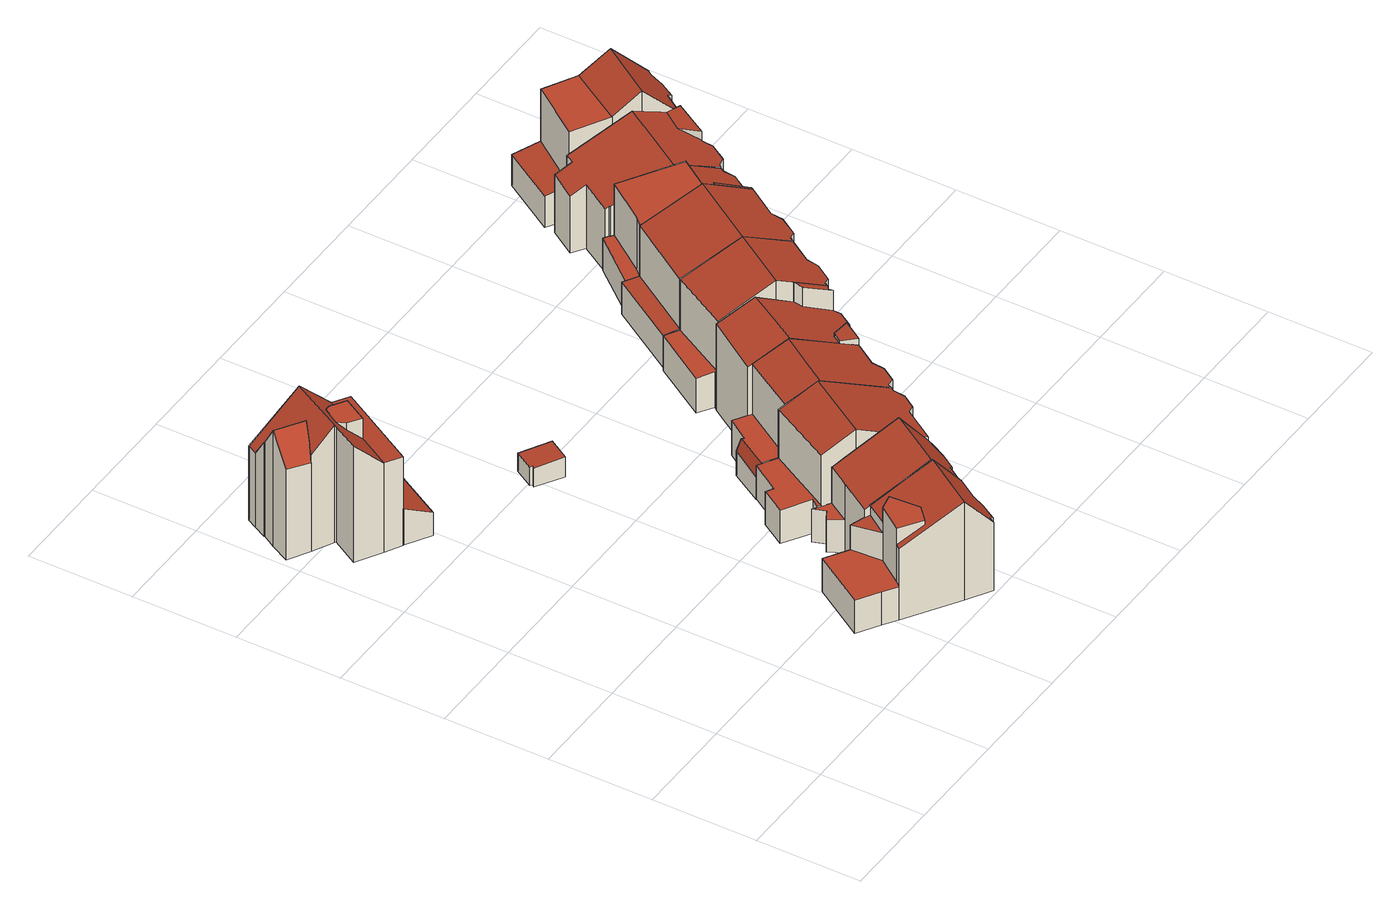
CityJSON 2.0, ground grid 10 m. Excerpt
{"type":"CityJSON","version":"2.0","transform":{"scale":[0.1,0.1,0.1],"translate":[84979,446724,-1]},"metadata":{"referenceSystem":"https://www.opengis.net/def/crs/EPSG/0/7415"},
"CityObjects":{
"building1":{"type":"Building","attributes":{"b3_bag_bag_overlap":0,"b3_bouwlagen":3,"b3_dak_type":"slanted","b3_extrusie":0,"b3_h_dak_50p":9.8,"b3_h_dak_70p":10.94,"b3_h_dak_max":12.26,"b3_h_dak_min":2.29,"b3_h_maaiveld":-0.188,"b3_is_glas_dak":false,"b3_kas_warenhuis":false,"b3_mutatie_AHN3_AHN4":false,"b3_mutatie_AHN4_AHN5":false,"b3_n_vlakken":8,"b3_opp_buitenmuur":164.94,"b3_opp_dak_plat":21.65,"b3_opp_dak_schuin":98.19,"b3_opp_grond":95.11,"b3_opp_scheidingsmuur":226.88,"b3_rmse_lod12":4.1,"b3_rmse_lod13":1.32,"b3_rmse_lod22":0.4,"b3_succes":true,"b3_t_run":192,"b3_val3dity_lod12":"[]","b3_val3dity_lod13":"[]","b3_val3dity_lod22":"[]","b3_volume_lod12":1048.66,"b3_volume_lod13":889.59,"b3_volume_lod22":822.43,"geconstateerd":false,"oorspronkelijkbouwjaar":1922,"rf_force_lod11":false,"status":"Pand in gebruik"},"children":["building1-1"]},
"building1-1":{"type":"BuildingPart","parents":["building1"],"geometry":[{"type":"Solid","lod":"2.2","boundaries":[[[[0,1,2,3,4,5,6,7,8,9,10,11,12,13,14,15,16,17]],[[18,19,20,21]],[[22,23,24]],[[25,26,24]],[[27,4,3,28]],[[29,5,4,27]],[[30,1,0,31]],[[32,30,33,34]],[[31,0,17,35]],[[35,17,16,36]],[[37,13,12,38]],[[39,8,7,40]],[[28,3,2,41]],[[38,12,11,42]],[[43,44,19,18]],[[40,7,6,22]],[[45,9,8,39]],[[46,10,9,45]],[[44,43,47]],[[23,22,6,5,29]],[[42,11,10,46]],[[48,49,50,51]],[[41,2,1,30,32]],[[52,14,13,37]],[[34,33,15,14,52]],[[21,20,49,48]],[[36,16,15,33]],[[26,25,53]],[[51,50,54]],[[40,22,24,26,39]],[[29,37,38,42,53,25,24,23]],[[34,52,20,19,41,32]],[[36,33,30,31,35]],[[26,53,42,46,45,39]],[[47,54,50,49,20,52,37,29,27,28,41,19,44]],[[54,47,43,18,21,48,51]]]],"semantics":{"surfaces":[{"type":"GroundSurface"},{"type":"WallSurface","on_footprint_edge":false},{"type":"WallSurface","on_footprint_edge":true},{"type":"RoofSurface","b3_azimut":206.41,"b3_h_dak_50p":10.9,"b3_h_dak_70p":11.5,"b3_h_dak_max":12.4,"b3_h_dak_min":9.41,"b3_hellingshoek":53.15},{"type":"RoofSurface","b3_azimut":299.87,"b3_h_dak_50p":10.8,"b3_h_dak_70p":11.33,"b3_h_dak_max":12.45,"b3_h_dak_min":7.54,"b3_hellingshoek":44.1},{"type":"RoofSurface","b3_azimut":109.47,"b3_h_dak_50p":9.22,"b3_h_dak_70p":9.24,"b3_h_dak_max":11.43,"b3_h_dak_min":9.14,"b3_hellingshoek":2.31},{"type":"RoofSurface","b3_azimut":120.34,"b3_h_dak_50p":3.06,"b3_h_dak_70p":3.37,"b3_h_dak_max":9.21,"b3_h_dak_min":2.25,"b3_hellingshoek":27.11},{"type":"RoofSurface","b3_azimut":31.7,"b3_h_dak_50p":10.14,"b3_h_dak_70p":10.73,"b3_h_dak_max":12.4,"b3_h_dak_min":7.97,"b3_hellingshoek":56.53},{"type":"RoofSurface","b3_azimut":119.27,"b3_h_dak_50p":11.19,"b3_h_dak_70p":11.59,"b3_h_dak_max":12.45,"b3_h_dak_min":9.25,"b3_hellingshoek":44.54},{"type":"RoofSurface","b3_azimut":21.05,"b3_h_dak_50p":11.4,"b3_h_dak_70p":11.41,"b3_h_dak_max":11.59,"b3_h_dak_min":11.37,"b3_hellingshoek":1.13}],"values":[[0,1,1,1,2,2,2,1,2,2,2,2,2,2,1,2,2,2,1,2,2,1,2,2,2,1,2,1,1,3,4,5,6,7,8,9]]}}]},
"building2":{"type":"Building","attributes":{"b3_bag_bag_overlap":0,"b3_bouwlagen":3,"b3_dak_type":"slanted","b3_extrusie":0,"b3_h_dak_50p":8.68,"b3_h_dak_70p":9.1,"b3_h_dak_max":10.29,"b3_h_dak_min":3.15,"b3_h_maaiveld":-0.13,"b3_is_glas_dak":false,"b3_kas_warenhuis":false,"b3_mutatie_AHN3_AHN4":false,"b3_mutatie_AHN4_AHN5":false,"b3_n_vlakken":6,"b3_opp_buitenmuur":137.58,"b3_opp_dak_plat":31.81,"b3_opp_dak_schuin":58.47,"b3_opp_grond":77.37,"b3_opp_scheidingsmuur":151.83,"b3_rmse_lod12":3.04,"b3_rmse_lod13":0.975,"b3_rmse_lod22":0.233,"b3_succes":true,"b3_t_run":67,"b3_val3dity_lod12":"[]","b3_val3dity_lod13":"[]","b3_val3dity_lod22":"[]","b3_volume_lod12":713.37,"b3_volume_lod13":598.54,"b3_volume_lod22":569.68,"geconstateerd":false,"oorspronkelijkbouwjaar":1929,"rf_force_lod11":false,"status":"Pand in gebruik"},"children":["building2-1"]},
"building2-1":{"type":"BuildingPart","parents":["building2"],"geometry":[{"type":"Solid","lod":"2.2","boundaries":[[[[55,56,57,58,59,60,61,62,63,64,65,66,67,68]],[[69,63,62,70]],[[71,67,66,72]],[[73,74,64,63,69]],[[75,76,74,73]],[[77,65,64,74]],[[78,59,58,79]],[[80,60,59,78]],[[81,61,60,80]],[[70,62,61,81]],[[79,58,57,82]],[[82,57,56,83]],[[84,85,86,87]],[[72,66,65,77]],[[88,68,67,71]],[[89,55,68,88,90]],[[83,56,55,89,91]],[[91,89,92,93]],[[90,88,94,92]],[[87,86,95,96]],[[96,95,93,97]],[[98,75,85,84]],[[97,93,92,94,76,75,98]],[[90,92,89]],[[76,94,88,71,72,77,74]],[[69,83,91,93,95,86,85,75,73]],[[97,98,84,87,96]],[[83,69,70,81,80,78,79,82]]]],"semantics":{"surfaces":[{"type":"GroundSurface"},{"type":"WallSurface","on_footprint_edge":true},{"type":"WallSurface","on_footprint_edge":false},{"type":"RoofSurface","b3_azimut":296.66,"b3_h_dak_50p":6.37,"b3_h_dak_70p":6.41,"b3_h_dak_max":7.54,"b3_h_dak_min":6.23,"b3_hellingshoek":11.47},{"type":"RoofSurface","b3_azimut":269.21,"b3_h_dak_50p":3.43,"b3_h_dak_70p":3.44,"b3_h_dak_max":9.09,"b3_h_dak_min":3.36,"b3_hellingshoek":1.31},{"type":"RoofSurface","b3_azimut":302.2,"b3_h_dak_50p":9.17,"b3_h_dak_70p":9.64,"b3_h_dak_max":10.69,"b3_h_dak_min":7.31,"b3_hellingshoek":26.28},{"type":"RoofSurface","b3_azimut":154.46,"b3_h_dak_50p":9.08,"b3_h_dak_70p":9.08,"b3_h_dak_max":9.09,"b3_h_dak_min":9.08,"b3_hellingshoek":0.127},{"type":"RoofSurface","b3_azimut":122.38,"b3_h_dak_50p":8.7,"b3_h_dak_70p":9.48,"b3_h_dak_max":10.69,"b3_h_dak_min":6.34,"b3_hellingshoek":50.34}],"values":[[0,1,1,1,2,1,1,1,1,1,1,1,2,1,1,1,1,2,2,2,2,2,2,3,4,5,6,7]]}}]},
"building3":{"type":"Building","attributes":{"b3_bag_bag_overlap":0,"b3_dak_type":"slanted","b3_extrusie":0,"b3_h_dak_50p":8.61,"b3_h_dak_70p":9.28,"b3_h_dak_max":10.29,"b3_h_dak_min":3.26,"b3_h_maaiveld":-0.103,"b3_is_glas_dak":false,"b3_kas_warenhuis":false,"b3_mutatie_AHN3_AHN4":false,"b3_mutatie_AHN4_AHN5":false,"b3_n_vlakken":6,"b3_opp_buitenmuur":99.15,"b3_opp_dak_plat":2.55,"b3_opp_dak_schuin":70.41,"b3_opp_grond":57.94,"b3_opp_scheidingsmuur":155.75,"b3_rmse_lod12":2.64,"b3_rmse_lod13":1.87,"b3_rmse_lod22":1.08,"b3_succes":true,"b3_t_run":96,"b3_val3dity_lod12":"[]","b3_val3dity_lod13":"[]","b3_val3dity_lod22":"[]","b3_volume_lod12":541.56,"b3_volume_lod13":528.92,"b3_volume_lod22":492.43,"geconstateerd":false,"oorspronkelijkbouwjaar":1929,"rf_force_lod11":false,"status":"Verbouwing pand"},"children":["building3-1"]},
"building3-1":{"type":"BuildingPart","parents":["building3"],"geometry":[{"type":"Solid","lod":"2.2","boundaries":[[[[99,100,101,102,103,104,105,106,107,57,108,109,110,111]],[[112,106,105,113]],[[113,105,104,114]],[[115,107,106,112]],[[116,57,107,115]],[[117,108,57,116]],[[114,104,103,118]],[[118,103,102,119]],[[119,102,101,120,121]],[[122,109,108,117]],[[123,124,110,109,122]],[[125,100,99,126]],[[120,101,100,125]],[[121,120,124,123]],[[126,99,111,127]],[[127,111,110,124]],[[119,117,116,115,112,113,114,118]],[[121,123,122,117,119]],[[127,124,120,125,126]]]],"semantics":{"surfaces":[{"type":"GroundSurface"},{"type":"WallSurface","on_footprint_edge":true},{"type":"WallSurface","on_footprint_edge":false},{"type":"RoofSurface","b3_azimut":122.16,"b3_h_dak_50p":8.58,"b3_h_dak_70p":9.36,"b3_h_dak_max":10.66,"b3_h_dak_min":6.14,"b3_hellingshoek":50.55},{"type":"RoofSurface","b3_azimut":302.59,"b3_h_dak_50p":8.66,"b3_h_dak_70p":9.32,"b3_h_dak_max":10.66,"b3_h_dak_min":7.04,"b3_hellingshoek":26.71},{"type":"RoofSurface","b3_azimut":263.43,"b3_h_dak_50p":3.38,"b3_h_dak_70p":3.41,"b3_h_dak_max":7.23,"b3_h_dak_min":3.35,"b3_hellingshoek":2.64}],"values":[[0,1,1,1,1,1,1,1,1,1,1,1,1,2,1,1,3,4,5]]}}]},
"building4":{"type":"Building","attributes":{"b3_dak_type":"horizontal","b3_extrusie":0,"b3_h_dak_50p":1.73,"b3_h_dak_70p":1.76,"b3_h_dak_max":1.86,"b3_h_dak_min":1.65,"b3_h_maaiveld":-0.303,"b3_is_glas_dak":false,"b3_kas_warenhuis":false,"b3_mutatie_AHN3_AHN4":true,"b3_mutatie_AHN4_AHN5":false,"b3_n_vlakken":1,"b3_opp_buitenmuur":22.68,"b3_opp_dak_plat":0,"b3_opp_dak_schuin":7.36,"b3_opp_grond":7.53,"b3_opp_scheidingsmuur":0,"b3_rmse_lod12":0.193,"b3_rmse_lod13":0.193,"b3_rmse_lod22":0.174,"b3_succes":true,"b3_t_run":12,"b3_val3dity_lod12":"[]","b3_val3dity_lod13":"[]","b3_val3dity_lod22":"[]","b3_volume_lod12":15.35,"b3_volume_lod13":15.35,"b3_volume_lod22":15.31,"geconstateerd":false,"oorspronkelijkbouwjaar":2011,"rf_force_lod11":false,"status":"Pand in gebruik"},"children":["building4-1"]},
"building4-1":{"type":"BuildingPart","parents":["building4"],"geometry":[{"type":"Solid","lod":"2.2","boundaries":[[[[128,129,130,131,132,133]],[[134,132,131,135]],[[135,131,130,136]],[[136,130,129,137]],[[138,128,133,139]],[[139,133,132,134]],[[137,129,128,138]],[[137,138,139,134,135,136]]]],"semantics":{"surfaces":[{"type":"GroundSurface"},{"type":"WallSurface","on_footprint_edge":true},{"type":"RoofSurface","b3_azimut":301.55,"b3_h_dak_50p":1.72,"b3_h_dak_70p":1.76,"b3_h_dak_max":1.82,"b3_h_dak_min":1.62,"b3_hellingshoek":3.21}],"values":[[0,1,1,1,1,1,1,2]]}}]},
"building5":{"type":"Building","attributes":{"b3_bag_bag_overlap":0,"b3_bouwlagen":3,"b3_dak_type":"slanted","b3_extrusie":0,"b3_h_dak_50p":8.95,"b3_h_dak_70p":9.53,"b3_h_dak_max":10.41,"b3_h_dak_min":2.4,"b3_h_maaiveld":-0.08,"b3_is_glas_dak":false,"b3_kas_warenhuis":false,"b3_mutatie_AHN3_AHN4":false,"b3_mutatie_AHN4_AHN5":false,"b3_n_vlakken":5,"b3_opp_buitenmuur":145.82,"b3_opp_dak_plat":17.13,"b3_opp_dak_schuin":80.37,"b3_opp_grond":88.77,"b3_opp_scheidingsmuur":175.42,"b3_rmse_lod12":2.69,"b3_rmse_lod13":1.02,"b3_rmse_lod22":0.312,"b3_succes":true,"b3_t_run":106,"b3_val3dity_lod12":"[]","b3_val3dity_lod13":"[]","b3_val3dity_lod22":"[]","b3_volume_lod12":847.33,"b3_volume_lod13":761.42,"b3_volume_lod22":715.68,"geconstateerd":false,"oorspronkelijkbouwjaar":1929,"rf_force_lod11":false,"status":"Pand in gebruik"},"children":["building5-1"]},
"building5-1":{"type":"BuildingPart","parents":["building5"],"geometry":[{"type":"Solid","lod":"2.2","boundaries":[[[[140,141,142,143,144,145,146,147,148,103,149,150,151,152,153,154]],[[155,147,146,156]],[[156,146,145,157]],[[158,148,147,155]],[[159,103,148,158]],[[157,145,144,160]],[[161,141,140,162]],[[163,142,141,161]],[[162,140,154,164]],[[164,154,153,165]],[[165,153,152,166]],[[166,152,151,167]],[[167,151,150,168]],[[169,149,103,159]],[[170,168,150,149,169]],[[160,144,143,171]],[[171,143,142,163,172]],[[172,163,168,170]],[[160,171,169,159,158,155,156,157]],[[168,163,161,162,164,165,166,167]],[[172,170,169,171]]]],"semantics":{"surfaces":[{"type":"GroundSurface"},{"type":"WallSurface","on_footprint_edge":true},{"type":"WallSurface","on_footprint_edge":false},{"type":"RoofSurface","b3_azimut":121.77,"b3_h_dak_50p":8.81,"b3_h_dak_70p":9.48,"b3_h_dak_max":10.5,"b3_h_dak_min":6.85,"b3_hellingshoek":25.55},{"type":"RoofSurface","b3_azimut":307.07,"b3_h_dak_50p":3.45,"b3_h_dak_70p":3.47,"b3_h_dak_max":8.77,"b3_h_dak_min":3.41,"b3_hellingshoek":1.54},{"type":"RoofSurface","b3_azimut":302.38,"b3_h_dak_50p":9.47,"b3_h_dak_70p":9.83,"b3_h_dak_max":10.5,"b3_h_dak_min":8.51,"b3_hellingshoek":25.38}],"values":[[0,1,1,1,1,1,1,1,1,1,1,1,1,1,1,1,1,2,3,4,5]]}}]},
"building6":{"type":"Building","attributes":{"b3_bag_bag_overlap":0,"b3_bouwlagen":3,"b3_dak_type":"slanted","b3_extrusie":0,"b3_h_dak_50p":9.01,"b3_h_dak_70p":9.55,"b3_h_dak_max":10.33,"b3_h_dak_min":2.37,"b3_h_maaiveld":-0.228,"b3_is_glas_dak":false,"b3_kas_warenhuis":false,"b3_mutatie_AHN3_AHN4":false,"b3_mutatie_AHN4_AHN5":false,"b3_n_vlakken":5,"b3_opp_buitenmuur":109.37,"b3_opp_dak_plat":12.3,"b3_opp_dak_schuin":70.93,"b3_opp_grond":74.11,"b3_opp_scheidingsmuur":189.02,"b3_rmse_lod12":2.48,"b3_rmse_lod13":1.02,"b3_rmse_lod22":0.352,"b3_succes":true,"b3_t_run":57,"b3_val3dity_lod12":"[]","b3_val3dity_lod13":"[]","b3_val3dity_lod22":"[]","b3_volume_lod12":718.94,"b3_volume_lod13":645.69,"b3_volume_lod22":606.09,"geconstateerd":false,"oorspronkelijkbouwjaar":1929,"rf_force_lod11":false,"status":"Pand in gebruik"},"children":["building6-1"]},
"building6-1":{"type":"BuildingPart","parents":["building6"],"geometry":[{"type":"Solid","lod":"2.2","boundaries":[[[[173,174,175,176,177,178,179,180,181,182,183,184,185,186,187,188]],[[189,175,174,190]],[[191,177,176,192]],[[193,178,177,191]],[[194,179,178,193]],[[192,176,175,189]],[[195,188,187,196]],[[196,187,186,197]],[[198,199,200,201]],[[201,200,182,181,202]],[[203,184,183,204]],[[202,181,180,160]],[[160,180,179,194]],[[199,173,188,195]],[[190,174,173,199,198]],[[204,183,182,200]],[[197,186,185,205]],[[205,185,184,203]],[[190,202,160,194,193,191,192,189]],[[202,190,198,201]],[[204,200,199,195,196,197]],[[205,203,204,197]]]],"semantics":{"surfaces":[{"type":"GroundSurface"},{"type":"WallSurface","on_footprint_edge":true},{"type":"WallSurface","on_footprint_edge":false},{"type":"RoofSurface","b3_azimut":124.45,"b3_h_dak_50p":8.81,"b3_h_dak_70p":9.46,"b3_h_dak_max":10.45,"b3_h_dak_min":6.92,"b3_hellingshoek":25.16},{"type":"RoofSurface","b3_azimut":302.96,"b3_h_dak_50p":9.51,"b3_h_dak_70p":9.82,"b3_h_dak_max":10.45,"b3_h_dak_min":8.7,"b3_hellingshoek":23.94},{"type":"RoofSurface","b3_azimut":89.92,"b3_h_dak_50p":3.52,"b3_h_dak_70p":3.53,"b3_h_dak_max":8.88,"b3_h_dak_min":3.5,"b3_hellingshoek":0.473},{"type":"RoofSurface","b3_azimut":300.17,"b3_h_dak_50p":2.58,"b3_h_dak_70p":3.53,"b3_h_dak_max":3.69,"b3_h_dak_min":1.65,"b3_hellingshoek":68.7}],"values":[[0,1,1,1,1,1,1,1,2,1,1,1,1,1,1,1,1,1,3,4,5,6]]}}]},
"building7":{"type":"Building","attributes":{"b3_bag_bag_overlap":0,"b3_bouwlagen":3,"b3_dak_type":"slanted","b3_extrusie":0,"b3_h_dak_50p":9.26,"b3_h_dak_70p":9.7,"b3_h_dak_max":11.39,"b3_h_dak_min":6.76,"b3_h_maaiveld":-0.254,"b3_is_glas_dak":false,"b3_kas_warenhuis":false,"b3_mutatie_AHN3_AHN4":false,"b3_mutatie_AHN4_AHN5":false,"b3_n_vlakken":5,"b3_opp_buitenmuur":116.81,"b3_opp_dak_plat":0,"b3_opp_dak_schuin":68,"b3_opp_grond":61.61,"b3_opp_scheidingsmuur":190.84,"b3_rmse_lod12":0.993,"b3_rmse_lod13":0.993,"b3_rmse_lod22":0.178,"b3_succes":true,"b3_t_run":46,"b3_val3dity_lod12":"[]","b3_val3dity_lod13":"[]","b3_val3dity_lod22":"[]","b3_volume_lod12":610.41,"b3_volume_lod13":610.41,"b3_volume_lod22":574.34,"geconstateerd":false,"oorspronkelijkbouwjaar":1929,"rf_force_lod11":false,"status":"Pand in gebruik"},"children":["building7-1"]},
"building7-1":{"type":"BuildingPart","parents":["building7"],"geometry":[{"type":"Solid","lod":"2.2","boundaries":[[[[206,207,208,209,210,211,212,213,214,215,216,217,218,219]],[[220,217,216,221]],[[222,218,217,220]],[[223,221,216,215,224]],[[225,226,221,223]],[[227,219,218,222]],[[224,215,214,228]],[[229,230,231,232]],[[230,206,219,227]],[[233,213,212,234]],[[235,233,226,225]],[[236,209,208,237]],[[238,210,209,236]],[[234,212,211,239]],[[239,211,210,238]],[[228,214,213,233,235]],[[240,237,208,207,241]],[[241,207,206,230,229]],[[232,231,237,240]],[[228,235,225,223,224]],[[236,234,239,238]],[[232,240,241,229]],[[237,231,230,227,222,220,221,226,233,234,236]]]],"semantics":{"surfaces":[{"type":"GroundSurface"},{"type":"WallSurface","on_footprint_edge":true},{"type":"WallSurface","on_footprint_edge":false},{"type":"RoofSurface","b3_azimut":121.08,"b3_h_dak_50p":9.66,"b3_h_dak_70p":9.99,"b3_h_dak_max":10.32,"b3_h_dak_min":9.13,"b3_hellingshoek":25.5},{"type":"RoofSurface","b3_azimut":299.03,"b3_h_dak_50p":9.44,"b3_h_dak_70p":9.82,"b3_h_dak_max":10.49,"b3_h_dak_min":8.5,"b3_hellingshoek":24.25},{"type":"RoofSurface","b3_azimut":126.74,"b3_h_dak_50p":8.12,"b3_h_dak_70p":8.19,"b3_h_dak_max":8.34,"b3_h_dak_min":7.98,"b3_hellingshoek":12.63},{"type":"RoofSurface","b3_azimut":120.97,"b3_h_dak_50p":8.97,"b3_h_dak_70p":9.56,"b3_h_dak_max":10.49,"b3_h_dak_min":6.82,"b3_hellingshoek":26.15}],"values":[[0,1,1,1,2,1,1,2,1,1,2,1,1,1,1,1,1,1,2,3,4,5,6]]}}]},
"building8":{"type":"Building","attributes":{"b3_bag_bag_overlap":0,"b3_bouwlagen":3,"b3_dak_type":"slanted","b3_extrusie":0,"b3_h_dak_50p":10.02,"b3_h_dak_70p":10.55,"b3_h_dak_max":11.47,"b3_h_dak_min":3.47,"b3_h_maaiveld":-0.213,"b3_is_glas_dak":false,"b3_kas_warenhuis":false,"b3_mutatie_AHN3_AHN4":false,"b3_mutatie_AHN4_AHN5":false,"b3_n_vlakken":4,"b3_opp_buitenmuur":137.11,"b3_opp_dak_plat":10.47,"b3_opp_dak_schuin":72.86,"b3_opp_grond":76.49,"b3_opp_scheidingsmuur":208.14,"b3_rmse_lod12":2.46,"b3_rmse_lod13":0.842,"b3_rmse_lod22":0.148,"b3_succes":true,"b3_t_run":116,"b3_val3dity_lod12":"[]","b3_val3dity_lod13":"[]","b3_val3dity_lod22":"[]","b3_volume_lod12":822.77,"b3_volume_lod13":756.87,"b3_volume_lod22":725.57,"geconstateerd":false,"oorspronkelijkbouwjaar":1929,"rf_force_lod11":false,"status":"Pand in gebruik"},"children":["building8-1"]},
"building8-1":{"type":"BuildingPart","parents":["building8"],"geometry":[{"type":"Solid","lod":"2.2","boundaries":[[[[242,243,244,245,246,247,248,249,250,251,252,253,254,255]],[[256,252,251,257]],[[258,248,247,259]],[[260,253,252,256]],[[261,249,248,258]],[[259,247,246,262]],[[228,243,242,263]],[[264,244,243,228]],[[265,266,245,244,264]],[[267,254,253,260]],[[268,255,254,267]],[[263,242,255,268]],[[262,246,245,266]],[[269,250,249,261]],[[257,251,250,269,270]],[[270,269,266,265]],[[257,264,228,263,268,267,260,256]],[[270,265,264,257]],[[266,269,261,258,259,262]]]],"semantics":{"surfaces":[{"type":"GroundSurface"},{"type":"WallSurface","on_footprint_edge":true},{"type":"WallSurface","on_footprint_edge":false},{"type":"RoofSurface","b3_azimut":122.42,"b3_h_dak_50p":10.28,"b3_h_dak_70p":10.77,"b3_h_dak_max":11.55,"b3_h_dak_min":8.84,"b3_hellingshoek":25.97},{"type":"RoofSurface","b3_azimut":302.51,"b3_h_dak_50p":10.1,"b3_h_dak_70p":10.62,"b3_h_dak_max":11.55,"b3_h_dak_min":8.75,"b3_hellingshoek":24.05},{"type":"RoofSurface","b3_azimut":316.76,"b3_h_dak_50p":3.53,"b3_h_dak_70p":3.55,"b3_h_dak_max":9.01,"b3_h_dak_min":3.48,"b3_hellingshoek":1.85}],"values":[[0,1,1,1,1,1,1,1,1,1,1,1,1,1,1,2,3,4,5]]}}]},
"building9":{"type":"Building","attributes":{"b3_bag_bag_overlap":0,"b3_bouwlagen":3,"b3_dak_type":"slanted","b3_extrusie":0,"b3_h_dak_50p":10.02,"b3_h_dak_70p":10.55,"b3_h_dak_max":11.47,"b3_h_dak_min":3.29,"b3_h_maaiveld":0.058,"b3_is_glas_dak":false,"b3_kas_warenhuis":false,"b3_mutatie_AHN3_AHN4":false,"b3_mutatie_AHN4_AHN5":false,"b3_n_vlakken":3,"b3_opp_buitenmuur":151.08,"b3_opp_dak_plat":0,"b3_opp_dak_schuin":99.9,"b3_opp_grond":91.79,"b3_opp_scheidingsmuur":208.23,"b3_rmse_lod12":2.56,"b3_rmse_lod13":0.829,"b3_rmse_lod22":0.0687,"b3_succes":true,"b3_t_run":64,"b3_val3dity_lod12":"[]","b3_val3dity_lod13":"[]","b3_val3dity_lod22":"[]","b3_volume_lod12":964.66,"b3_volume_lod13":889.07,"b3_volume_lod22":850.12,"geconstateerd":false,"oorspronkelijkbouwjaar":1929,"rf_force_lod11":false,"status":"Pand in gebruik"},"children":["building9-1"]},
"building9-1":{"type":"BuildingPart","parents":["building9"],"geometry":[{"type":"Solid","lod":"2.2","boundaries":[[[[271,272,273,274,275,276,277,278,279,280,281,282,283]],[[284,278,277,285]],[[286,279,278,284]],[[287,280,279,286]],[[288,272,271,261]],[[261,271,283,289]],[[257,282,281,256]],[[256,281,280,287]],[[290,275,274,291]],[[292,276,275,290]],[[285,277,276,292]],[[270,289,283,282,257]],[[293,273,272,288]],[[294,293,289,270]],[[291,274,273,293,294]],[[285,292,290,257,256,287,286,284]],[[289,293,288,261]],[[291,294,270,257,290]]]],"semantics":{"surfaces":[{"type":"GroundSurface"},{"type":"WallSurface","on_footprint_edge":true},{"type":"WallSurface","on_footprint_edge":false},{"type":"RoofSurface","b3_azimut":122.79,"b3_h_dak_50p":10.31,"b3_h_dak_70p":10.8,"b3_h_dak_max":11.57,"b3_h_dak_min":8.85,"b3_hellingshoek":25.83},{"type":"RoofSurface","b3_azimut":302.68,"b3_h_dak_50p":3.55,"b3_h_dak_70p":3.58,"b3_h_dak_max":8.93,"b3_h_dak_min":3.49,"b3_hellingshoek":3.52},{"type":"RoofSurface","b3_azimut":302.27,"b3_h_dak_50p":10.09,"b3_h_dak_70p":10.62,"b3_h_dak_max":11.57,"b3_h_dak_min":8.75,"b3_hellingshoek":23.84}],"values":[[0,1,1,1,1,1,1,1,1,1,1,1,1,2,1,3,4,5]]}}]},
"building10":{"type":"Building","attributes":{"b3_bag_bag_overlap":0,"b3_bouwlagen":3,"b3_dak_type":"slanted","b3_extrusie":0,"b3_h_dak_50p":8.95,"b3_h_dak_70p":8.96,"b3_h_dak_max":11.42,"b3_h_dak_min":3.15,"b3_h_maaiveld":0.09,"b3_is_glas_dak":false,"b3_kas_warenhuis":false,"b3_mutatie_AHN3_AHN4":false,"b3_mutatie_AHN4_AHN5":false,"b3_n_vlakken":5,"b3_opp_buitenmuur":111.42,"b3_opp_dak_plat":44.89,"b3_opp_dak_schuin":23.26,"b3_opp_grond":65.89,"b3_opp_scheidingsmuur":179.88,"b3_rmse_lod12":2.1,"b3_rmse_lod13":0.781,"b3_rmse_lod22":0.335,"b3_succes":true,"b3_t_run":98,"b3_val3dity_lod12":"[]","b3_val3dity_lod13":"[]","b3_val3dity_lod22":"[]","b3_volume_lod12":584.62,"b3_volume_lod13":547.24,"b3_volume_lod22":524.26,"geconstateerd":false,"oorspronkelijkbouwjaar":1929,"rf_force_lod11":false,"status":"Pand in gebruik"},"children":["building10-1"]},
"building10-1":{"type":"BuildingPart","parents":["building10"],"geometry":[{"type":"Solid","lod":"2.2","boundaries":[[[[295,296,297,298,299,300,301,302,303,304,305,276,306,274,273,307]],[[308,296,295,309]],[[310,297,296,308]],[[311,312,313,314]],[[314,313,306,276,292]],[[315,303,302,316]],[[316,302,301,317]],[[318,304,303,315]],[[319,305,304,318]],[[312,320,321,322]],[[317,301,300,323]],[[323,300,299,321]],[[324,307,273,325]],[[309,295,307,324]],[[326,274,306,313]],[[327,325,273,274,326]],[[328,319,320,312,311]],[[329,298,297,310]],[[330,329,331,332]],[[322,321,299,298,329,330]],[[292,276,305,319,328]],[[332,331,325,327]],[[320,319,318,315,316,317,323,321]],[[332,327,326,313,312,322,330]],[[292,328,311,314]],[[325,331,329,310,308,309,324]]]],"semantics":{"surfaces":[{"type":"GroundSurface"},{"type":"WallSurface","on_footprint_edge":true},{"type":"WallSurface","on_footprint_edge":false},{"type":"RoofSurface","b3_azimut":122.87,"b3_h_dak_50p":7.9,"b3_h_dak_70p":8.26,"b3_h_dak_max":10.48,"b3_h_dak_min":6.73,"b3_hellingshoek":25.42},{"type":"RoofSurface","b3_azimut":343.84,"b3_h_dak_50p":8.97,"b3_h_dak_70p":8.98,"b3_h_dak_max":9,"b3_h_dak_min":8.94,"b3_hellingshoek":0.39},{"type":"RoofSurface","b3_azimut":126.87,"b3_h_dak_50p":9.92,"b3_h_dak_70p":10.12,"b3_h_dak_max":10.68,"b3_h_dak_min":9.56,"b3_hellingshoek":26.95},{"type":"RoofSurface","b3_azimut":302,"b3_h_dak_50p":3.48,"b3_h_dak_70p":3.5,"b3_h_dak_max":8.96,"b3_h_dak_min":3.44,"b3_hellingshoek":2.7}],"values":[[0,1,1,2,1,1,1,1,1,2,1,1,1,1,1,1,2,1,2,1,1,2,3,4,5,6]]}}]},
"building11":{"type":"Building","attributes":{"b3_bag_bag_overlap":0,"b3_bouwlagen":3,"b3_dak_type":"slanted","b3_extrusie":0,"b3_h_dak_50p":8.02,"b3_h_dak_70p":8.47,"b3_h_dak_max":9.4,"b3_h_dak_min":3.47,"b3_h_maaiveld":-0.2,"b3_is_glas_dak":false,"b3_kas_warenhuis":false,"b3_mutatie_AHN3_AHN4":false,"b3_mutatie_AHN4_AHN5":false,"b3_n_vlakken":5,"b3_opp_buitenmuur":139.45,"b3_opp_dak_plat":0,"b3_opp_dak_schuin":93.64,"b3_opp_grond":86.25,"b3_opp_scheidingsmuur":166.57,"b3_rmse_lod12":1.17,"b3_rmse_lod13":1.17,"b3_rmse_lod22":0.404,"b3_succes":true,"b3_t_run":64,"b3_val3dity_lod12":"[]","b3_val3dity_lod13":"[]","b3_val3dity_lod22":"[]","b3_volume_lod12":747.57,"b3_volume_lod13":747.57,"b3_volume_lod22":700.93,"geconstateerd":false,"oorspronkelijkbouwjaar":1929,"rf_force_lod11":false,"status":"Pand in gebruik"},"children":["building11-1"]},
"building11-1":{"type":"BuildingPart","parents":["building11"],"geometry":[{"type":"Solid","lod":"2.2","boundaries":[[[[333,334,335,336,337,338,339,340,341,342,343,344,345,346,347,348,349,350]],[[351,340,339,352]],[[352,339,338,353]],[[354,341,340,351]],[[355,334,333,356]],[[357,335,334,355]],[[358,337,336,359]],[[353,338,337,358]],[[359,336,335,357]],[[356,333,350,360]],[[360,361,362]],[[363,348,347,364]],[[361,360,350,349,365]],[[365,349,348,363]],[[366,342,341,354]],[[367,343,342,366]],[[364,347,346,368]],[[369,344,343,367]],[[370,345,344,369]],[[368,346,345,370]],[[365,363,362,361]],[[353,364,368,370,369,367,366,354,351,352]],[[364,353,358,359,357,355,356,360,362,363]]]],"semantics":{"surfaces":[{"type":"GroundSurface"},{"type":"WallSurface","on_footprint_edge":true},{"type":"WallSurface","on_footprint_edge":false},{"type":"RoofSurface","b3_azimut":308.45,"b3_h_dak_50p":8.03,"b3_h_dak_70p":8.06,"b3_h_dak_max":8.13,"b3_h_dak_min":7.92,"b3_hellingshoek":8.63},{"type":"RoofSurface","b3_azimut":300.98,"b3_h_dak_50p":7.65,"b3_h_dak_70p":8.29,"b3_h_dak_max":9.38,"b3_h_dak_min":5.71,"b3_hellingshoek":23.89},{"type":"RoofSurface","b3_azimut":124.16,"b3_h_dak_50p":8.36,"b3_h_dak_70p":8.73,"b3_h_dak_max":9.38,"b3_h_dak_min":7,"b3_hellingshoek":23.02}],"values":[[0,1,1,1,1,1,1,1,1,1,2,1,1,1,1,1,1,1,1,1,3,4,5]]}}]},
"building12":{"type":"Building","attributes":{"b3_bag_bag_overlap":0,"b3_bouwlagen":3,"b3_dak_type":"slanted","b3_extrusie":0,"b3_h_dak_50p":9.06,"b3_h_dak_70p":9.6,"b3_h_dak_max":12.15,"b3_h_dak_min":2.84,"b3_h_maaiveld":-0.31,"b3_is_glas_dak":false,"b3_kas_warenhuis":false,"b3_mutatie_AHN3_AHN4":false,"b3_mutatie_AHN4_AHN5":false,"b3_n_vlakken":6,"b3_opp_buitenmuur":128.36,"b3_opp_dak_plat":22.52,"b3_opp_dak_schuin":68.5,"b3_opp_grond":76.75,"b3_opp_scheidingsmuur":185.42,"b3_rmse_lod12":2.74,"b3_rmse_lod13":1.04,"b3_rmse_lod22":0.587,"b3_succes":true,"b3_t_run":63,"b3_val3dity_lod12":"[]","b3_val3dity_lod13":"[]","b3_val3dity_lod22":"[]","b3_volume_lod12":747.3,"b3_volume_lod13":679.07,"b3_volume_lod22":651.51,"geconstateerd":false,"oorspronkelijkbouwjaar":1928,"rf_force_lod11":false,"status":"Pand in gebruik"},"children":["building12-1"]},
"building12-1":{"type":"BuildingPart","parents":["building12"],"geometry":[{"type":"Solid","lod":"2.2","boundaries":[[[[371,372,373,374,375,376,377,378,379,380,381,382,383,384]],[[385,375,374,386]],[[387,376,375,385,388]],[[389,384,383,390]],[[391,382,381,392]],[[392,381,380,393]],[[386,374,373,394]],[[390,383,382,391]],[[393,380,379,395]],[[395,379,378,396]],[[397,377,376,387]],[[394,373,372,398]],[[396,378,377,397]],[[399,398,372,371,400]],[[400,371,384,389]],[[388,385,398,399]],[[396,397,389,390,391,392,393,395]],[[398,385,386,394]],[[400,389,397,387]],[[388,399,400,387]]]],"semantics":{"surfaces":[{"type":"GroundSurface"},{"type":"WallSurface","on_footprint_edge":true},{"type":"WallSurface","on_footprint_edge":false},{"type":"RoofSurface","b3_azimut":122.39,"b3_h_dak_50p":9.14,"b3_h_dak_70p":9.96,"b3_h_dak_max":11.39,"b3_h_dak_min":6.51,"b3_hellingshoek":46.89},{"type":"RoofSurface","b3_azimut":301.83,"b3_h_dak_50p":3.2,"b3_h_dak_70p":3.3,"b3_h_dak_max":8.99,"b3_h_dak_min":2.96,"b3_hellingshoek":9.76},{"type":"RoofSurface","b3_azimut":302.59,"b3_h_dak_50p":10.04,"b3_h_dak_70p":10.42,"b3_h_dak_max":11.39,"b3_h_dak_min":9.12,"b3_hellingshoek":33.81},{"type":"RoofSurface","b3_azimut":314.16,"b3_h_dak_50p":9.06,"b3_h_dak_70p":9.09,"b3_h_dak_max":9.19,"b3_h_dak_min":8.97,"b3_hellingshoek":2.44}],"values":[[0,1,1,1,1,1,1,1,1,1,1,1,1,1,1,2,3,4,5,6]]}}]}
},
"vertices":[
[73,445,8],[72,445,8],[56,454,8],[32,468,8],[47,494,8],[46,495,8],[26,505,8],[6,517,8],[15,535,8],[23,548,8],[22,548,8],[29,561,8],[34,570,8],[75,547,8],[101,532,8],[117,523,8],[140,510,8],[96,431,8],[74,485,124],[74,485,103],[87,508,102],[87,508,124],[26,505,102],[26,505,110],[33,511,113],[42,520,117],[42,520,129],[47,494,130],[32,468,131],[46,495,132],[72,445,47],[73,445,46],[72,445,102],[117,523,47],[117,523,101],[96,431,32],[140,510,33],[75,547,131],[34,570,86],[15,535,131],[6,517,104],[56,454,103],[29,561,86],[62,493,124],[62,493,117],[23,548,107],[22,548,108],[58,502,124],[73,517,124],[73,517,119],[69,517,122],[69,517,124],[101,532,102],[47,524,119],[65,512,124],
[237,98,9],[285,67,9],[307,53,9],[295,34,9],[296,25,9],[287,10,9],[278,8,9],[275,2,9],[252,16,9],[202,48,9],[189,57,9],[168,70,9],[200,121,9],[221,107,9],[252,16,113],[275,2,81],[200,121,44],[168,70,44],[202,48,84],[202,48,44],[206,53,84],[206,53,44],[189,57,44],[296,25,74],[295,34,81],[287,10,74],[278,8,81],[307,53,81],[285,67,113],[227,39,101],[227,39,96],[240,51,99],[240,51,101],[221,107,45],[237,98,75],[221,107,71],[237,98,85],[223,77,74],[223,77,85],[223,77,45],[238,80,91],[238,80,101],[223,77,101],[206,53,101],
[254,150,9],[250,162,9],[265,152,9],[316,119,9],[340,105,9],[336,98,9],[337,89,9],[327,74,9],[319,71,9],[284,68,9],[232,100,9],[252,131,9],[245,145,9],[327,74,72],[337,89,71],[336,98,79],[319,71,79],[307,53,79],[284,68,113],[340,105,78],[316,119,113],[265,152,44],[265,152,82],[232,100,82],[252,131,82],[252,131,44],[250,162,44],[254,150,44],[245,145,43],
[193,394,7],[195,396,7],[193,398,7],[204,416,7],[230,399,7],[218,379,7],[230,399,28],[204,416,26],[193,398,26],[195,396,27],[193,394,27],[218,379,28],
[256,202,9],[274,230,9],[291,219,9],[322,200,9],[378,164,9],[376,161,9],[378,151,9],[369,138,9],[359,135,9],[284,140,9],[257,157,9],[254,159,9],[260,167,9],[235,183,9],[249,206,9],[369,138,79],[378,151,79],[376,161,82],[359,135,82],[340,105,82],[378,164,82],[274,230,44],[256,202,44],[291,219,45],[249,206,44],[235,183,44],[260,167,45],[254,159,45],[257,157,45],[284,140,114],[257,157,98],[322,200,113],[291,219,96],
[328,267,8],[356,249,8],[410,215,8],[396,194,8],[399,184,8],[390,170,8],[380,168,8],[378,164,8],[323,199,8],[296,216,8],[278,227,8],[274,230,8],[292,260,8],[296,258,8],[298,256,8],[312,277,8],[410,215,83],[356,249,113],[399,184,79],[396,194,83],[390,170,79],[380,168,82],[312,277,45],[298,256,45],[296,258,45],[328,267,98],[328,267,45],[296,216,45],[296,216,99],[323,199,113],[274,230,31],[278,227,45],[292,260,34],
[422,234,7],[410,215,7],[395,224,7],[357,249,7],[324,269,7],[356,319,7],[386,300,7],[416,281,7],[442,265,7],[439,262,7],[440,258,7],[442,252,7],[433,238,7],[423,236,7],[442,252,78],[440,258,80],[433,238,78],[440,258,101],[439,262,102],[417,273,114],[417,273,94],[423,236,82],[442,265,102],[422,234,90],[422,234,82],[401,233,90],[401,233,94],[416,281,96],[386,300,114],[416,281,117],[357,249,113],[395,224,91],[324,269,96],[356,319,98],[395,224,94],[410,215,90],
[444,268,8],[442,265,8],[403,290,8],[358,318,8],[356,319,8],[357,321,8],[343,330,8],[376,382,8],[389,374,8],[437,343,8],[476,319,8],[462,297,8],[464,287,8],[453,271,8],[476,319,102],[437,343,124],[343,330,45],[357,321,46],[462,297,102],[376,382,45],[356,319,46],[444,268,102],[403,290,124],[358,318,100],[358,318,46],[464,287,98],[453,271,98],[389,374,45],[389,374,99],
[376,382,11],[417,447,11],[430,438,11],[431,438,11],[478,407,11],[516,382,11],[497,353,11],[499,343,11],[489,326,11],[479,323,11],[476,319,11],[437,343,11],[389,374,11],[499,343,99],[497,353,102],[489,326,98],[479,323,102],[417,447,45],[389,374,46],[478,407,124],[431,438,99],[516,382,102],[430,438,46],[430,438,99],
[457,490,11],[462,487,11],[462,486,11],[465,484,11],[520,449,11],[547,432,11],[545,428,11],[548,419,11],[539,405,11],[529,403,11],[517,384,11],[487,401,11],[420,445,11],[462,487,45],[457,490,45],[462,486,45],[489,403,119],[489,403,100],[487,401,100],[487,401,119],[539,405,77],[548,419,77],[545,428,81],[529,403,81],[517,384,81],[489,403,97],[520,449,96],[520,449,100],[547,432,81],[420,445,44],[430,438,45],[431,438,100],[430,438,100],[517,384,102],[465,484,45],[465,484,99],[437,445,45],[437,445,100],
[567,462,8],[569,453,8],[559,437,8],[549,434,8],[547,432,8],[510,455,8],[462,486,8],[462,487,8],[459,489,8],[477,518,8],[465,526,8],[481,551,8],[495,543,8],[500,551,8],[550,519,8],[577,503,8],[588,496,8],[568,463,8],[462,487,76],[462,486,76],[510,455,101],[459,489,74],[569,453,80],[567,462,83],[559,437,80],[547,432,82],[549,434,82],[568,463,83],[568,463,92],[564,484,89],[577,503,89],[550,519,102],[588,496,91],[477,518,75],[465,526,68],[500,551,76],[481,551,69],[495,543,76],
[535,529,7],[502,550,7],[483,562,7],[515,613,7],[537,599,7],[567,581,7],[591,565,7],[621,547,7],[618,543,7],[620,533,7],[612,519,7],[602,517,7],[588,496,7],[558,514,7],[537,599,45],[515,613,40],[567,581,101],[537,599,100],[558,514,120],[588,496,83],[602,517,83],[612,519,75],[620,533,75],[483,562,40],[618,543,83],[621,547,83],[591,565,120],[502,550,44],[502,550,100],[535,529,102]
]}
